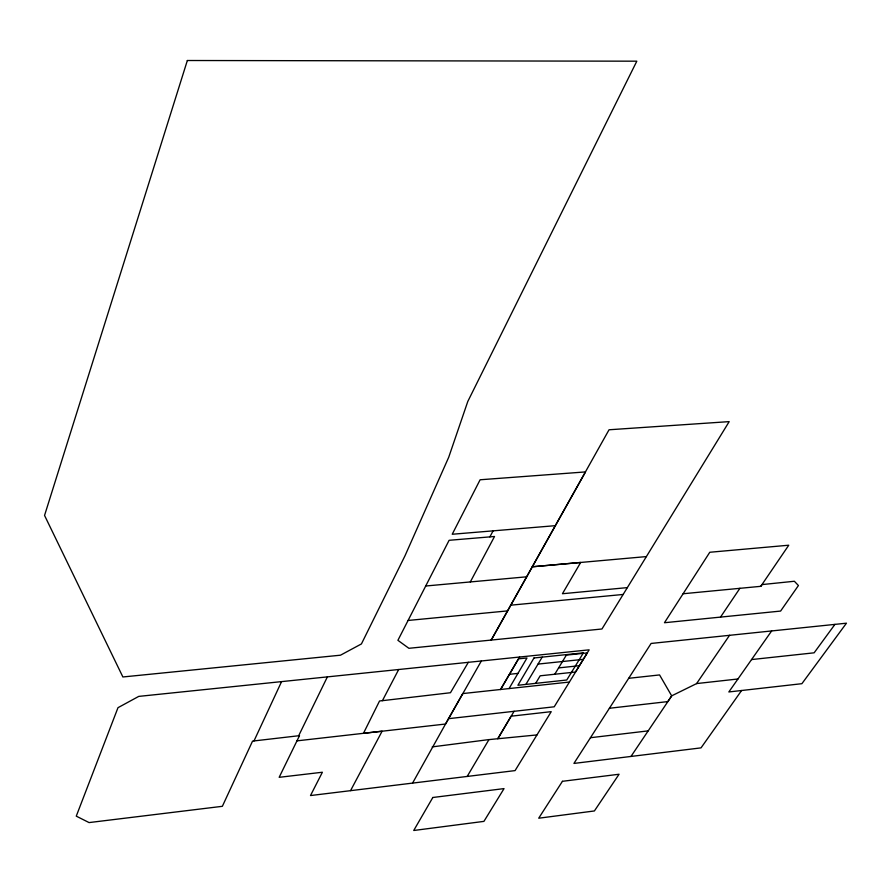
<?xml version="1.0" encoding="UTF-8"?>
<svg xmlns="http://www.w3.org/2000/svg" width="891" height="891" viewBox="0 0 891 891"><rect width="100%" height="100%" fill="white"/><g stroke="black" fill="none" stroke-linecap="round" stroke-linejoin="round"><path stroke-width="1.34" d="M281.578 681.615L138.74 696.394L117.991 707.677L76.27 816.145L89.067 822.582L222.36 806.31L252.554 741.112L254.002 740.933L281.578 681.615L589.163 649.84L554.224 706.797L448.507 718.681L412.578 783.089M254.002 740.933L298.663 735.754L327.376 676.882M298.663 735.754L299.51 735.654L279.161 777.32L322.386 772.241L310.491 795.552L515.076 770.604L551.239 711.653L511.089 716.197L497.746 738.762L536.995 734.919M481.352 660.955L445.567 724.027L363.461 733.326L379.544 700.983L382.417 700.671L398.689 669.509M350.553 790.64L382.116 731.199L296.97 740.855M491.164 640.106L609.043 429.774L729.194 421.621L601.96 628.99L408.891 648.303L397.909 640.317L449.109 540.302L489.883 536.883L493.091 530.858M470.314 581.934L494.538 536.482L489.883 536.883M491.275 640.05L585.521 471.918L480.115 479.77L452.216 534.255L555.405 525.668M448.507 718.681L462.752 693.621M500.642 689.5L518.473 658.85L526.993 657.97L509.051 688.587M468.343 662.303L450.456 692.73L382.417 700.671M500.475 689.523L519.609 656.979M467.174 776.451L488.97 739.586L432.224 746.892M514.096 711.274L497.846 738.717L488.869 739.63M525.879 684.422L542.185 657.124M535.647 683.364L540.169 675.801L575.508 672.026L587.269 652.925L566.353 655.097L554.77 674.242M771.651 630.928L728.849 691.951L801.889 683.687L846.45 623.188L651.109 643.447L573.915 763.431L701.028 747.872L741.602 690.503M683.107 593.751L709.782 552.264L788.758 545.214L760.791 586.323L683.107 593.751L664.452 622.731L780.605 611.07L798.425 585.532L794.371 581.255L762.05 584.585L760.892 586.267M720.507 617.129L739.931 588.272M630.995 756.426L671.769 695.804L696.662 683.564L737.96 678.987M696.562 683.62L729.562 635.283M834.934 624.391L814.14 652.813L751.547 659.574M590.443 737.715L648.113 730.887M609.388 708.267L667.816 701.596L671.68 695.849L659.563 674.933L628.678 678.307M462.852 693.566L569.416 682.049M538.03 664.085L583.327 659.34M558.601 667.905L579.406 665.7M509.485 674.298L517.949 673.396M510.766 605.178L623.121 594.464M408.078 620.459L507.625 610.892M627.353 587.615L562.433 593.729L580.676 562.466L532.228 566.787L646.376 556.585M425.72 586L526.726 576.8M187.344 60.51L44.55 515.443L122.88 676.971L340.485 655.197L361.423 643.937L405.015 555.75L448.73 457.217L467.786 401.485L636.82 61.178L187.344 60.51M432.826 797.49L413.725 830.49L483.924 821.379L504.05 788.602L432.826 797.49M533.987 657.97L517.894 685.279L566.754 680.011L583.416 652.847L533.987 657.97M562.444 781.307L538.699 818.216L594.397 810.955L619.056 774.246L562.444 781.307"/></g></svg>
